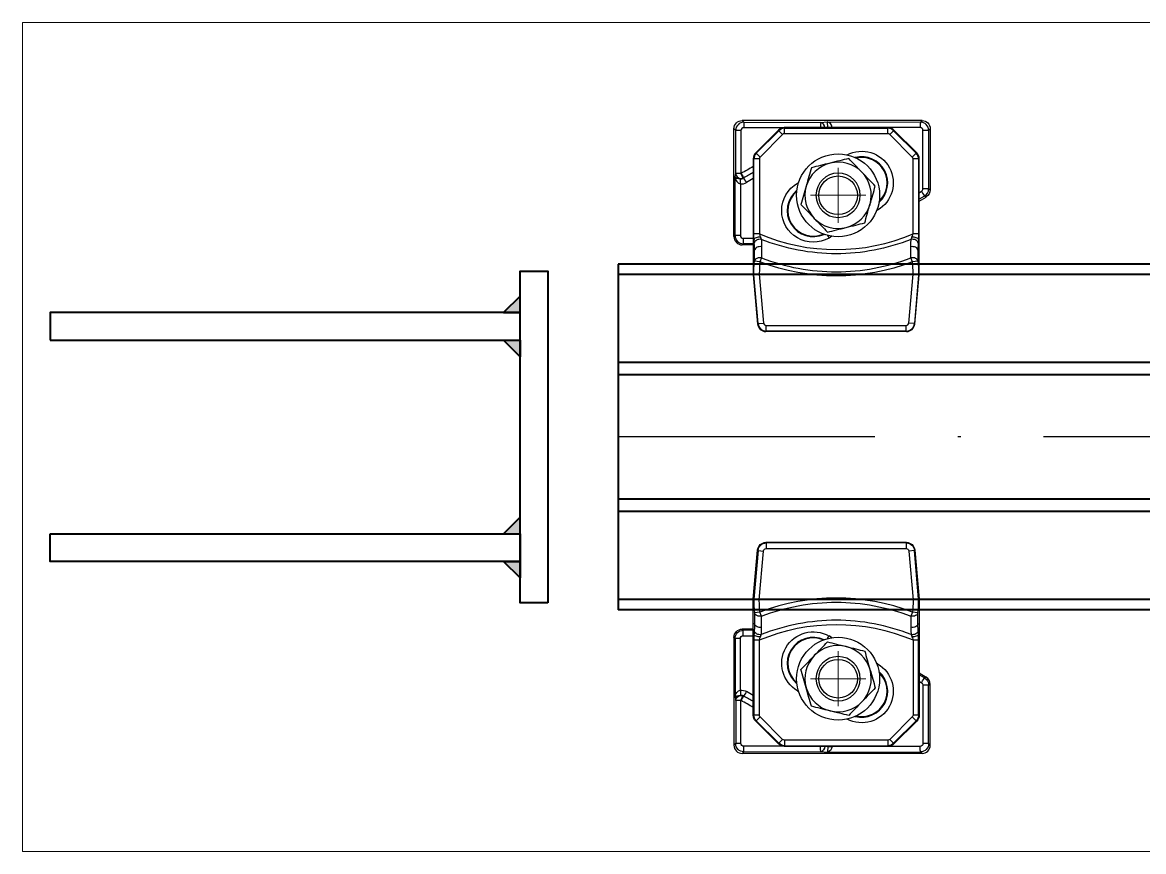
# Model space of a CAD drawing. Header units: centimetres. Extents: x 470464 to 524273, y 49611 to 59074.
# Drawn here: x 490049.75 to 490090.29, y 53542.56 to 53572.56 of the extents above; entities that cross this region are included whole.
import ezdxf

# ---------------------------------------------------------------- set-up
doc = ezdxf.new("R2010")
doc.units = ezdxf.units.CM
doc.header["$MEASUREMENT"] = 0
for name, pattern in [('1244_Aselsan_MIUM_3000$0$ACAD_ISO10W100', [18, 12, -3, 0, -3]), ('ACAD_ISO08W100', [36, 24, -3, 6, -3]), ('CHAIN', [0.3543, 0.2362, -0.0295, 0.0591, -0.0295]), ('XKITLINE00', [0])]:
    doc.linetypes.add(name, pattern=pattern)
for name, color, linetype, lineweight in [('1', 7, 'Continuous', 25), ('AAA_EKSEN', 1, 'ACAD_ISO08W100', 9), ('S-COLS-CONC', 4, 'Continuous', 40)]:
    doc.layers.add(name, color=color, linetype=linetype, lineweight=lineweight)

# ---------------------------------------------------------------- blocks, each defined once
blk = doc.blocks.new('K')
at = {"layer": 'S-COLS-CONC'}
h = blk.add_hatch(color=2, dxfattribs=at)
h.dxf.hatch_style = 1
h.paths.add_polyline_path([(490067.746, 45062.663), (490067.146, 45062.063), (490067.746, 45062.063)])
h = blk.add_hatch(color=2, dxfattribs=at)
h.dxf.hatch_style = 1
h.paths.add_polyline_path([(490067.146, 45061.063), (490067.746, 45061.063), (490067.746, 45060.463)])
h = blk.add_hatch(color=2, dxfattribs=at)
h.dxf.hatch_style = 1
h.paths.add_polyline_path([(490067.746, 45054.663), (490067.146, 45054.063), (490067.746, 45054.063)])
h = blk.add_hatch(color=2, dxfattribs=at)
h.dxf.hatch_style = 1
h.paths.add_polyline_path([(490067.146, 45053.063), (490067.746, 45053.063), (490067.746, 45052.463)])
at = {"color": 2, "linetype": 'XKITLINE00', "lineweight": 0}
for p, q in [((490099.746, 45072.563), (490049.746, 45072.563)), ((490049.746, 45072.563), (490049.746, 45042.563)), ((490049.746, 45042.563), (490049.746, 45042.563)), ((490099.746, 45042.563), (490049.746, 45042.563))]:
    blk.add_line(p, q, dxfattribs=at)
at = {"color": 2, "linetype": '1244_Aselsan_MIUM_3000$0$ACAD_ISO10W100'}
for p, q in [((490049.746, 45057.563), (490049.746, 45057.563)), ((490171.079, 45057.563), (490071.291, 45057.563))]:
    blk.add_line(p, q, dxfattribs=at)
at = {"layer": '1', "color": 2, "linetype": 'Continuous'}
for p, q in [((490082.281, 45069.013), (490075.778, 45069.013)), ((490075.778, 45069.013), (490075.84, 45068.951)), ((490075.84, 45068.951), (490078.619, 45068.942)), ((490078.619, 45068.942), (490078.847, 45068.965)), ((490078.847, 45068.965), (490082.223, 45068.955)), ((490082.223, 45068.955), (490082.281, 45069.013)), ((490075.541, 45068.652), (490075.479, 45068.714)), ((490075.479, 45064.811), (490075.479, 45068.714)), ((490075.541, 45067.094), (490075.541, 45068.652)), ((490075.733, 45068.652), (490075.541, 45068.652)), ((490075.733, 45068.652), (490075.733, 45067.094)), ((490077.233, 45068.747), (490075.833, 45068.752)), ((490077.09, 45068.668), (490076.265, 45067.843)), ((490076.288, 45067.833), (490077.099, 45068.645)), ((490077.24, 45068.504), (490076.429, 45067.692)), ((490077.099, 45068.645), (490077.09, 45068.668)), ((490077.24, 45068.504), (490077.099, 45068.645)), ((490081.053, 45068.755), (490077.301, 45068.755)), ((490077.301, 45068.755), (490077.311, 45068.732)), ((490077.311, 45068.732), (490081.044, 45068.732)), ((490077.311, 45068.533), (490077.311, 45068.732)), ((490081.044, 45068.533), (490077.311, 45068.533)), ((490082.216, 45068.756), (490079.028, 45068.766)), ((490081.044, 45068.732), (490081.054, 45068.755)), ((490081.044, 45068.533), (490081.044, 45068.732)), ((490081.114, 45068.504), (490081.255, 45068.645)), ((490081.926, 45067.692), (490081.114, 45068.504)), ((490081.265, 45068.668), (490081.255, 45068.645)), ((490081.255, 45068.645), (490082.067, 45067.833)), ((490082.09, 45067.843), (490081.265, 45068.668)), ((490082.314, 45066.539), (490082.315, 45068.656)), ((490082.521, 45068.655), (490082.52, 45066.538)), ((490082.579, 45068.714), (490082.521, 45068.655)), ((490082.579, 45068.714), (490082.579, 45066.504)), ((490076.265, 45067.843), (490076.288, 45067.833)), ((490076.429, 45067.692), (490076.288, 45067.833)), ((490081.926, 45067.692), (490082.067, 45067.833)), ((490082.067, 45067.833), (490082.09, 45067.843)), ((490076.177, 45067.631), (490076.177, 45064.709)), ((490076.2, 45067.622), (490076.177, 45067.631)), ((490076.4, 45067.622), (490076.2, 45067.622)), ((490076.2, 45064.908), (490076.2, 45067.622)), ((490076.4, 45067.622), (490076.4, 45064.908)), ((490082.154, 45067.622), (490081.955, 45067.622)), ((490081.955, 45064.908), (490081.955, 45067.622)), ((490082.177, 45067.631), (490082.154, 45067.622)), ((490082.154, 45067.622), (490082.154, 45064.908)), ((490082.177, 45064.709), (490082.177, 45067.631)), ((490075.518, 45066.976), (490075.541, 45067.094)), ((490075.519, 45064.851), (490075.518, 45066.976)), ((490075.733, 45067.094), (490075.541, 45067.094)), ((490076.177, 45066.911), (490075.932, 45066.771)), ((490075.711, 45066.72), (490075.711, 45064.852)), ((490077.779, 45066.744), (490077.818, 45066.766)), ((490077.8, 45066.708), (490077.779, 45066.744)), ((490082.52, 45066.538), (490082.579, 45066.504)), ((490082.177, 45066.402), (490082.265, 45066.453)), ((490082.372, 45066.28), (490082.177, 45066.166)), ((490082.177, 45066.099), (490082.431, 45066.246)), ((490082.431, 45066.246), (490082.372, 45066.28)), ((490080.667, 45065.767), (490080.639, 45065.751)), ((490080.667, 45065.767), (490080.654, 45065.79)), ((490075.479, 45064.811), (490075.519, 45064.851)), ((490076.4, 45064.908), (490076.2, 45064.908)), ((490078.862, 45064.857), (490078.917, 45064.762)), ((490082.154, 45064.908), (490081.955, 45064.908)), ((490075.818, 45064.553), (490075.778, 45064.513)), ((490076.177, 45064.513), (490075.778, 45064.513)), ((490075.811, 45064.753), (490076.177, 45064.754)), ((490076.177, 45064.554), (490075.818, 45064.553)), ((490076.204, 45064.709), (490076.177, 45064.709)), ((490079.023, 45064.824), (490078.917, 45064.762)), ((490082.15, 45064.709), (490082.177, 45064.709)), ((490076.177, 45064.326), (490076.177, 45063.826)), ((490076.224, 45064.321), (490076.177, 45064.326)), ((490076.475, 45064.044), (490076.42, 45063.899)), ((490081.935, 45063.899), (490081.879, 45064.044)), ((490082.131, 45064.321), (490082.177, 45064.326)), ((490082.177, 45063.826), (490082.177, 45064.326)), ((490076.212, 45063.823), (490076.177, 45063.826)), ((490076.212, 45063.823), (490076.222, 45063.92)), ((490076.41, 45063.802), (490076.212, 45063.823)), ((490076.42, 45063.899), (490076.222, 45063.92)), ((490076.42, 45063.899), (490076.41, 45063.802)), ((490082.133, 45063.92), (490081.935, 45063.899)), ((490081.945, 45063.802), (490081.935, 45063.899)), ((490082.143, 45063.823), (490081.945, 45063.802)), ((490082.133, 45063.92), (490082.143, 45063.823)), ((490082.143, 45063.823), (490082.177, 45063.826)), ((490076.179, 45063.432), (490076.334, 45061.651)), ((490076.396, 45063.459), (490076.196, 45063.46)), ((490076.198, 45063.433), (490076.396, 45063.45)), ((490076.352, 45061.67), (490076.198, 45063.433)), ((490076.396, 45063.45), (490076.55, 45061.687)), ((490081.804, 45061.687), (490081.959, 45063.45)), ((490082.158, 45063.46), (490081.959, 45063.459)), ((490082.157, 45063.433), (490081.959, 45063.45)), ((490082.157, 45063.433), (490082.003, 45061.67)), ((490082.02, 45061.651), (490082.176, 45063.432)), ((490076.334, 45061.651), (490076.352, 45061.67)), ((490076.352, 45061.67), (490076.55, 45061.687)), ((490076.65, 45061.596), (490081.705, 45061.596)), ((490076.65, 45061.397), (490076.65, 45061.596)), ((490081.705, 45061.397), (490081.705, 45061.596)), ((490082.003, 45061.67), (490081.804, 45061.687)), ((490082.003, 45061.67), (490082.02, 45061.651)), ((490076.65, 45061.397), (490076.632, 45061.378)), ((490081.722, 45061.378), (490076.633, 45061.378)), ((490081.705, 45061.397), (490076.65, 45061.397)), ((490081.723, 45061.378), (490081.705, 45061.397)), ((490076.65, 45053.728), (490076.632, 45053.747)), ((490081.722, 45053.747), (490076.633, 45053.747)), ((490076.65, 45053.728), (490076.65, 45053.529)), ((490081.705, 45053.728), (490076.65, 45053.728)), ((490076.65, 45053.529), (490081.705, 45053.529)), ((490081.723, 45053.747), (490081.705, 45053.728)), ((490081.705, 45053.728), (490081.705, 45053.529)), ((490076.179, 45051.693), (490076.334, 45053.474)), ((490076.352, 45053.455), (490076.198, 45051.692)), ((490076.334, 45053.474), (490076.352, 45053.455)), ((490076.352, 45053.455), (490076.55, 45053.438)), ((490076.396, 45051.675), (490076.55, 45053.438)), ((490082.003, 45053.455), (490081.804, 45053.438)), ((490081.804, 45053.438), (490081.959, 45051.675)), ((490082.003, 45053.455), (490082.02, 45053.474)), ((490082.157, 45051.692), (490082.003, 45053.455)), ((490082.02, 45053.474), (490082.176, 45051.693)), ((490076.396, 45051.666), (490076.196, 45051.665)), ((490076.198, 45051.692), (490076.396, 45051.675)), ((490082.157, 45051.692), (490081.959, 45051.675)), ((490082.158, 45051.665), (490081.959, 45051.666)), ((490076.212, 45051.303), (490076.177, 45051.299)), ((490076.177, 45050.8), (490076.177, 45051.299)), ((490076.41, 45051.323), (490076.212, 45051.303)), ((490076.212, 45051.303), (490076.222, 45051.205)), ((490076.42, 45051.226), (490076.222, 45051.205)), ((490076.42, 45051.226), (490076.41, 45051.323)), ((490076.475, 45051.081), (490076.42, 45051.226)), ((490081.935, 45051.226), (490081.879, 45051.081)), ((490081.945, 45051.323), (490081.935, 45051.226)), ((490082.133, 45051.205), (490081.935, 45051.226)), ((490082.143, 45051.303), (490081.945, 45051.323)), ((490082.133, 45051.205), (490082.143, 45051.303)), ((490082.143, 45051.303), (490082.177, 45051.299)), ((490082.177, 45051.299), (490082.177, 45050.8)), ((490076.224, 45050.804), (490076.177, 45050.8)), ((490082.131, 45050.804), (490082.177, 45050.8)), ((490075.479, 45050.314), (490075.519, 45050.274)), ((490075.479, 45050.314), (490075.479, 45046.411)), ((490075.519, 45050.274), (490075.518, 45048.149)), ((490075.711, 45048.406), (490075.711, 45050.273)), ((490076.177, 45050.613), (490075.778, 45050.613)), ((490075.818, 45050.573), (490075.778, 45050.613)), ((490075.811, 45050.372), (490076.177, 45050.371)), ((490076.177, 45050.571), (490075.818, 45050.573)), ((490076.177, 45047.494), (490076.177, 45050.417)), ((490076.204, 45050.417), (490076.177, 45050.417)), ((490078.862, 45050.268), (490078.917, 45050.363)), ((490079.023, 45050.301), (490078.917, 45050.363)), ((490082.15, 45050.417), (490082.177, 45050.417)), ((490082.177, 45050.417), (490082.177, 45047.494)), ((490076.4, 45050.217), (490076.2, 45050.217)), ((490076.2, 45050.217), (490076.2, 45047.503)), ((490076.4, 45047.503), (490076.4, 45050.217)), ((490082.154, 45050.217), (490081.955, 45050.217)), ((490081.955, 45050.217), (490081.955, 45047.503)), ((490082.154, 45047.503), (490082.154, 45050.217)), ((490080.667, 45049.358), (490080.639, 45049.374)), ((490080.667, 45049.358), (490080.654, 45049.335)), ((490082.177, 45049.026), (490082.431, 45048.879)), ((490082.372, 45048.845), (490082.177, 45048.959)), ((490082.177, 45048.723), (490082.265, 45048.672)), ((490082.431, 45048.879), (490082.372, 45048.845)), ((490082.52, 45048.587), (490082.579, 45048.621)), ((490082.579, 45046.411), (490082.579, 45048.621)), ((490076.177, 45048.214), (490075.932, 45048.354)), ((490077.8, 45048.418), (490077.779, 45048.381)), ((490077.779, 45048.381), (490077.818, 45048.359)), ((490082.314, 45048.586), (490082.315, 45046.469)), ((490082.521, 45046.47), (490082.52, 45048.587)), ((490075.518, 45048.149), (490075.541, 45048.031)), ((490075.541, 45048.031), (490075.541, 45046.473)), ((490075.733, 45048.031), (490075.541, 45048.031)), ((490075.733, 45046.473), (490075.733, 45048.031)), ((490076.2, 45047.503), (490076.177, 45047.494)), ((490076.4, 45047.503), (490076.2, 45047.503)), ((490076.429, 45047.433), (490076.288, 45047.292)), ((490077.24, 45046.621), (490076.429, 45047.433)), ((490081.926, 45047.433), (490081.114, 45046.621)), ((490081.926, 45047.433), (490082.067, 45047.292)), ((490082.154, 45047.503), (490081.955, 45047.503)), ((490082.177, 45047.494), (490082.154, 45047.503)), ((490076.265, 45047.282), (490076.288, 45047.292)), ((490077.09, 45046.458), (490076.265, 45047.282)), ((490076.288, 45047.292), (490077.099, 45046.48)), ((490081.255, 45046.48), (490082.067, 45047.292)), ((490082.09, 45047.282), (490081.265, 45046.458)), ((490082.067, 45047.292), (490082.09, 45047.282)), ((490077.24, 45046.621), (490077.099, 45046.48)), ((490081.044, 45046.592), (490077.311, 45046.592)), ((490077.311, 45046.592), (490077.311, 45046.393)), ((490081.044, 45046.592), (490081.044, 45046.393)), ((490081.114, 45046.621), (490081.255, 45046.48)), ((490075.541, 45046.473), (490075.479, 45046.411)), ((490075.733, 45046.473), (490075.541, 45046.473)), ((490077.233, 45046.378), (490075.833, 45046.374)), ((490075.84, 45046.174), (490078.619, 45046.183)), ((490077.099, 45046.48), (490077.09, 45046.457)), ((490077.301, 45046.37), (490077.311, 45046.393)), ((490081.053, 45046.37), (490077.301, 45046.37)), ((490077.311, 45046.393), (490081.044, 45046.393)), ((490078.619, 45046.183), (490078.847, 45046.16)), ((490082.216, 45046.369), (490079.028, 45046.359)), ((490081.044, 45046.393), (490081.054, 45046.37)), ((490081.265, 45046.457), (490081.255, 45046.48)), ((490082.579, 45046.411), (490082.521, 45046.47)), ((490075.778, 45046.113), (490075.84, 45046.174)), ((490082.281, 45046.113), (490075.778, 45046.113)), ((490078.847, 45046.16), (490082.223, 45046.171)), ((490082.223, 45046.171), (490082.281, 45046.113))]:
    blk.add_line(p, q, dxfattribs=at)
for centre, radius in [((490079.246, 45066.307), 1.5), ((490079.246, 45066.307), 0.7), ((490079.246, 45048.818), 1.5), ((490079.246, 45048.818), 0.7)]:
    blk.add_circle(centre, radius, dxfattribs=at)
at = {"layer": '1', "color": 2, "linetype": 'Continuous', "extrusion": (0, 0, -1)}
for centre in [(-490079.246, 45066.307), (-490079.246, 45048.818)]:
    blk.add_circle(centre, 0.8, dxfattribs=at)
for centre, start, end in [((-490080.098, 45066.758), 62.5283, 240.1461), ((-490078.348, 45065.753), 240.1461, 60.1461), ((-490078.348, 45049.372), 299.8539, 119.8539), ((-490080.098, 45048.367), 119.8539, 297.4717)]:
    blk.add_arc(centre, 1.142, start, end, dxfattribs=at)
at = {"layer": '1', "color": 2, "linetype": 'Continuous'}
for centre, radius, start, end in [((490080.098, 45066.758), 0.943, 311.537, 104.1742), ((490080.098, 45066.758), 0.92, 313.323, 102.3911), ((490079.246, 45066.307), 1.2, 104, 164), ((490079.246, 45066.307), 1.2, 44, 104), ((490079.246, 45066.307), 1.2, 344, 44), ((490078.348, 45065.753), 0.943, 128.8258, 294.5326), ((490079.246, 45066.307), 1.2, 164, 224), ((490078.348, 45065.753), 0.92, 130.2855, 293.0729), ((490079.246, 45066.307), 1.2, 284, 344), ((490079.246, 45066.307), 1.2, 224, 284), ((490078.348, 45049.372), 0.943, 65.4674, 231.1742), ((490078.348, 45049.372), 0.92, 66.9271, 229.7145), ((490079.246, 45048.818), 1.2, 76, 136), ((490079.246, 45048.818), 1.2, 16, 76), ((490079.246, 45048.818), 1.2, 136, 196), ((490080.098, 45048.367), 0.943, 255.8258, 48.463), ((490080.098, 45048.367), 0.92, 257.6089, 46.677), ((490079.246, 45048.818), 1.2, 316, 16), ((490079.246, 45048.818), 1.2, 196, 256), ((490079.246, 45048.818), 1.2, 256, 316)]:
    blk.add_arc(centre, radius, start, end, dxfattribs=at)
at = {"layer": '1', "color": 2, "linetype": 'Continuous', "extrusion": (0, 0, -1)}
for centre, major_axis, ratio, start_param, end_param in [((490075.781, 45068.711), (0.214, -0.214), 0.992433, 2.359993, 3.923193), ((490082.278, 45068.711), (0.214, 0.214), 0.992433, 5.501585, 7.064785), ((490082.278, 45066.506), (0.261, -0.15), 0.994945, 5.763279, 6.803091), ((490079.177, 45072.456), (0, -9.067), 0.918737, 5.945855, 6.620515), ((490076.634, 45053.446), (0.204, -0.222), 0.995811, 2.403309, 3.879876), ((490076.65, 45053.429), (0.221, 0.203), 0.997694, 3.974105, 5.450673), ((490076.65, 45053.429), (0.068, -0.0742), 0.993033, 2.403309, 3.879876), ((490081.705, 45053.429), (0.221, -0.203), 0.997694, 3.974105, 5.450673), ((490081.705, 45053.429), (-0.068, -0.0742), 0.993033, 2.403309, 3.879876), ((490081.721, 45053.446), (0.204, 0.222), 0.995811, 5.544902, 7.021469), ((490076.42, 45051.226), (0.2, 0.001), 0.752836, 1.294298, 3.008789), ((490081.935, 45051.226), (0.2, -0.001), 0.752836, 0.132804, 1.847295), ((490076.422, 45050.825), (0.2, 0.001), 0.752479, 1.288631, 3.008872), ((490079.177, 45042.376), (0, 8.405), 0.918737, 5.915201, 6.65117), ((490081.933, 45050.825), (0.2, -0.001), 0.752479, 0.132721, 1.852962), ((490075.781, 45050.311), (0.214, -0.214), 0.992433, 2.359993, 3.923193), ((490075.819, 45050.273), (0.267, 0.138), 0.998031, 3.623062, 5.186262), ((490075.718, 45050.274), (-0.2, 0), 0.004269, 4.747034, 6.195918), ((490075.812, 45050.272), (0.0819, -0.0592), 0.989251, 2.52068, 4.08388), ((490075.818, 45050.373), (0.001, 0.2), 0.034627, 4.708031, 6.195866), ((490076.404, 45050.417), (0.2, -0.008), 0.422896, 1.380478, 3.045264), ((490076.411, 45050.557), (0.199, -0.014), 0.74106, 1.22626, 3.011378), ((490081.944, 45050.557), (0.199, 0.014), 0.74106, 0.130215, 1.915333), ((490081.951, 45050.417), (0.2, 0.008), 0.422896, 0.096328, 1.761115), ((490082.272, 45048.673), (0.101, 0.173), 0.027764, 4.691233, 6.195885), ((490082.214, 45048.586), (0.0667, 0.0748), 0.997721, 6.084759, 7.124571), ((490082.221, 45048.586), (0.128, -0.271), 0.997202, 4.110755, 5.150568), ((490075.718, 45048.149), (0.042, 0.256), 0.76271, 4.58737, 6.036255), ((490075.718, 45048.149), (0.201, 0.012), 0.369521, 3.302192, 4.751077), ((490075.74, 45048.031), (0.196, 0.038), 0.907507, 3.350606, 5.211047), ((490075.76, 45047.968), (0.115, -0.426), 0.905428, 3.310168, 3.875491), ((490075.704, 45048.405), (-0.016, 0.199), 0.034866, 1.569261, 2.70958), ((490075.753, 45047.967), (0.061, -0.253), 0.768803, 3.289543, 3.701099), ((490075.926, 45048.353), (0.099, 0.174), 0.027964, 1.549906, 2.758993), ((490082.321, 45048.587), (0.2, 0), 0.004243, 0.087267, 1.605444), ((490075.74, 45048.031), (0.071, 0.187), 0.032625, 4.699988, 5.905162), ((490075.745, 45048.029), (0.099, 0.174), 0.030283, 4.695034, 5.900559), ((490128.983, 45018.005), (148.541, -84.962), 0.002337, 1.9329, 1.936067), ((490128.988, 45018.006), (148.546, -84.96), 0.001169, 1.933599, 1.936064), ((490076.478, 45047.494), (0.278, 0.115), 0.997326, 2.750469, 3.532716), ((490076.5, 45047.504), (0.115, -0.277), 0.998522, 1.179673, 1.96192), ((490076.5, 45047.504), (-0.0928, -0.0384), 0.995546, 5.892062, 6.674309), ((490081.855, 45047.504), (0.0928, -0.0384), 0.995546, 5.892062, 6.674309), ((490081.855, 45047.504), (0.115, 0.277), 0.998522, 1.179673, 1.96192), ((490081.877, 45047.494), (0.278, -0.115), 0.997326, 5.892062, 6.674309), ((490077.311, 45046.693), (-0.0384, -0.0928), 0.995546, 5.892062, 6.674309), ((490081.044, 45046.693), (-0.0384, 0.0928), 0.995546, 2.750469, 3.532716), ((490075.841, 45046.474), (0.266, -0.139), 0.998207, 1.09196, 2.65516), ((490075.834, 45046.474), (0.0807, 0.0609), 0.988978, 2.219923, 3.783123), ((490075.84, 45046.374), (-0.001, 0.2), 0.034899, 3.228912, 4.712496), ((490077.302, 45046.671), (0.115, 0.278), 0.997326, 2.750469, 3.532716), ((490077.311, 45046.693), (0.277, -0.115), 0.998522, 1.179673, 1.96192), ((490078.619, 45046.382), (-0.001, 0.2), 0.034899, 3.228912, 4.651252), ((490078.619, 45046.382), (-0.02, -0.199), 0.74823, 4.69971, 6.151435), ((490078.847, 45046.36), (0.003, 0.201), 0.124494, 1.540952, 3.020281), ((490078.847, 45046.36), (0.076, 0.188), 0.878606, 1.230281, 2.70961), ((490079.021, 45046.358), (0.2, -0.008), 0.005639, 3.866293, 4.746837), ((490078.511, 45046.394), (0.516, -0.056), 0.770786, 6.203754, 6.230389), ((490081.044, 45046.693), (0.277, 0.115), 0.998522, 1.179673, 1.96192), ((490081.053, 45046.671), (0.115, -0.278), 0.997326, 5.892062, 6.674309), ((490082.215, 45046.469), (0.0469, -0.0889), 0.994028, 5.200197, 6.763397), ((490082.223, 45046.37), (0.001, -0.2), 0.034652, 0.087319, 1.566648), ((490082.222, 45046.47), (0.175, 0.243), 0.996422, 0.949848, 2.513048), ((490082.322, 45046.47), (0.2, 0), 0.004243, 0.087267, 1.605444)]:
    blk.add_ellipse(centre, major_axis=major_axis, ratio=ratio, start_param=start_param, end_param=end_param, dxfattribs=at)
at = {"layer": '1', "color": 2, "linetype": 'Continuous'}
for centre, major_axis, ratio, start_param, end_param in [((490075.841, 45068.651), (0.266, 0.139), 0.998207, 1.09196, 2.65516), ((490075.84, 45068.752), (-0.001, -0.2), 0.034899, 3.228912, 4.712496), ((490078.619, 45068.743), (-0.001, -0.2), 0.034899, 3.228912, 4.651252), ((490078.619, 45068.743), (-0.02, 0.199), 0.74823, 4.69971, 6.151435), ((490078.847, 45068.766), (0.076, -0.188), 0.878606, 1.230281, 2.70961), ((490078.847, 45068.766), (0.003, -0.201), 0.124494, 1.540952, 3.020281), ((490082.223, 45068.755), (0.001, 0.2), 0.034652, 0.087319, 1.566648), ((490082.222, 45068.655), (0.175, -0.243), 0.996422, 0.949848, 2.513048), ((490075.834, 45068.651), (0.0807, -0.0609), 0.988978, 2.219923, 3.783123), ((490077.302, 45068.455), (0.115, -0.278), 0.997326, 2.750469, 3.532716), ((490077.311, 45068.433), (0.277, 0.115), 0.998522, 1.179673, 1.96192), ((490077.311, 45068.433), (-0.0384, 0.0928), 0.995546, 5.892062, 6.674309), ((490079.021, 45068.767), (0.2, 0.008), 0.005639, 3.866293, 4.746837), ((490078.511, 45068.731), (0.516, 0.056), 0.770786, 6.203754, 6.230389), ((490081.044, 45068.433), (0.277, -0.115), 0.998522, 1.179673, 1.96192), ((490081.044, 45068.433), (-0.0384, -0.0928), 0.995546, 2.750469, 3.532716), ((490081.053, 45068.455), (0.115, 0.278), 0.997326, 5.892062, 6.674309), ((490082.215, 45068.656), (0.0469, 0.0889), 0.994028, 5.200197, 6.763397), ((490082.322, 45068.655), (0.2, 0), 0.004243, 0.087267, 1.605444), ((490076.478, 45067.631), (0.278, -0.115), 0.997326, 2.750469, 3.532716), ((490076.5, 45067.622), (0.115, 0.277), 0.998522, 1.179673, 1.96192), ((490076.5, 45067.622), (-0.0928, 0.0384), 0.995546, 5.892062, 6.674309), ((490081.855, 45067.622), (0.0928, 0.0384), 0.995546, 5.892062, 6.674309), ((490081.855, 45067.622), (0.115, -0.277), 0.998522, 1.179673, 1.96192), ((490081.877, 45067.631), (0.278, 0.115), 0.997326, 5.892062, 6.674309), ((490128.983, 45097.12), (148.541, 84.962), 0.002337, 1.9329, 1.936067), ((490075.718, 45066.976), (0.042, -0.256), 0.76271, 4.58737, 6.036255), ((490075.718, 45066.976), (0.201, -0.012), 0.369521, 3.302192, 4.751077), ((490075.74, 45067.094), (0.196, -0.038), 0.907507, 3.350606, 5.211047), ((490075.704, 45066.72), (-0.016, -0.199), 0.034866, 1.569261, 2.70958), ((490075.753, 45067.158), (0.061, 0.253), 0.768803, 3.289543, 3.701099), ((490075.74, 45067.094), (0.071, -0.187), 0.032625, 4.699988, 5.905162), ((490075.745, 45067.096), (0.099, -0.174), 0.030283, 4.695034, 5.900559), ((490128.988, 45097.119), (148.546, 84.96), 0.001169, 1.933599, 1.936064), ((490075.926, 45066.772), (0.099, -0.174), 0.027964, 1.549906, 2.758993), ((490075.76, 45067.157), (0.115, 0.426), 0.905428, 3.310168, 3.875491), ((490082.214, 45066.54), (0.0667, -0.0748), 0.997721, 6.084759, 7.124571), ((490082.321, 45066.538), (0.2, 0), 0.004243, 0.087267, 1.605444), ((490082.221, 45066.539), (0.128, 0.271), 0.997202, 4.110755, 5.150568), ((490082.272, 45066.452), (0.101, -0.173), 0.027764, 4.691233, 6.195885), ((490075.718, 45064.851), (-0.2, 0), 0.004269, 4.747034, 6.195918), ((490075.819, 45064.852), (0.267, -0.138), 0.998031, 3.623062, 5.186262), ((490075.812, 45064.853), (0.0819, 0.0592), 0.989251, 2.52068, 4.08388), ((490079.177, 45072.75), (0, -8.405), 0.918737, 5.915201, 6.65117), ((490075.781, 45064.814), (0.214, 0.214), 0.992433, 2.359993, 3.923193), ((490075.818, 45064.752), (0.001, -0.2), 0.034627, 4.708031, 6.195866), ((490076.404, 45064.709), (0.2, 0.008), 0.422896, 1.380478, 3.045264), ((490076.411, 45064.568), (0.199, 0.014), 0.74106, 1.22626, 3.011378), ((490076.422, 45064.3), (0.2, -0.001), 0.752479, 1.288631, 3.008872), ((490081.933, 45064.3), (0.2, 0.001), 0.752479, 0.132721, 1.852962), ((490081.944, 45064.568), (0.199, -0.014), 0.74106, 0.130215, 1.915333), ((490081.951, 45064.709), (0.2, -0.008), 0.422896, 0.096328, 1.761115), ((490076.42, 45063.899), (0.2, -0.001), 0.752836, 1.294298, 3.008789), ((490081.935, 45063.899), (0.2, 0.001), 0.752836, 0.132804, 1.847295), ((490076.634, 45061.679), (0.204, 0.222), 0.995811, 2.403309, 3.879876), ((490076.65, 45061.697), (0.221, -0.203), 0.997694, 3.974105, 5.450673), ((490076.65, 45061.697), (0.068, 0.0742), 0.993033, 2.403309, 3.879876), ((490081.705, 45061.697), (-0.068, 0.0742), 0.993033, 2.403309, 3.879876), ((490081.705, 45061.697), (0.221, 0.203), 0.997694, 3.974105, 5.450673), ((490081.721, 45061.679), (0.204, -0.222), 0.995811, 5.544902, 7.021469), ((490079.177, 45042.669), (0, 9.067), 0.918737, 5.945855, 6.620515), ((490082.278, 45048.619), (0.261, 0.15), 0.994945, 5.763279, 6.803091), ((490075.781, 45046.414), (0.214, 0.214), 0.992433, 2.359993, 3.923193), ((490082.278, 45046.414), (0.214, -0.214), 0.992433, 5.501585, 7.064785)]:
    blk.add_ellipse(centre, major_axis=major_axis, ratio=ratio, start_param=start_param, end_param=end_param, dxfattribs=at)
for points, weights in [([(490077.09, 45068.668), (490077.09, 45068.668), (490077.09, 45068.668)], [0.500000031836, 0.499999968164, 0.500000031836]), ([(490077.301, 45068.755), (490077.301, 45068.755), (490077.301, 45068.755)], [0.500000031229, 0.499999968771, 0.500000031229]), ([(490081.054, 45068.755), (490081.053, 45068.755), (490081.053, 45068.755)], [0.500000031722, 0.499999968278, 0.500000031722]), ([(490081.265, 45068.668), (490081.265, 45068.668), (490081.265, 45068.668)], [0.500000032004, 0.499999967996, 0.500000032004]), ([(490076.265, 45067.843), (490076.265, 45067.843), (490076.265, 45067.843)], [0.500000031966, 0.499999968034, 0.500000031966]), ([(490082.09, 45067.843), (490082.09, 45067.843), (490082.09, 45067.843)], [0.500000032286, 0.499999967714, 0.500000032286]), ([(490076.177, 45067.631), (490076.177, 45067.631), (490076.177, 45067.631)], [0.500000031519, 0.499999968481, 0.500000031519]), ([(490082.177, 45067.631), (490082.177, 45067.631), (490082.177, 45067.631)], [0.500000031564, 0.499999968436, 0.500000031564]), ([(490076.334, 45061.651), (490076.334, 45061.651), (490076.334, 45061.651)], [0.500000154962, 0.499999845038, 0.500000154962]), ([(490082.02, 45061.651), (490082.02, 45061.651), (490082.02, 45061.651)], [0.500000154951, 0.499999845049, 0.500000154951]), ([(490076.632, 45061.378), (490076.632, 45061.378), (490076.633, 45061.378)], [0.500000154938, 0.499999845062, 0.500000154938]), ([(490081.722, 45061.378), (490081.722, 45061.378), (490081.723, 45061.378)], [0.500000154953, 0.499999845047, 0.500000154953]), ([(490076.632, 45053.747), (490076.632, 45053.747), (490076.633, 45053.747)], [0.500000154938, 0.499999845062, 0.500000154938]), ([(490081.722, 45053.747), (490081.722, 45053.747), (490081.723, 45053.747)], [0.500000154953, 0.499999845047, 0.500000154953]), ([(490076.334, 45053.474), (490076.334, 45053.474), (490076.334, 45053.474)], [0.500000154962, 0.499999845038, 0.500000154962]), ([(490082.02, 45053.474), (490082.02, 45053.474), (490082.02, 45053.474)], [0.500000154951, 0.499999845049, 0.500000154951]), ([(490076.177, 45047.494), (490076.177, 45047.494), (490076.177, 45047.494)], [0.500000031519, 0.499999968481, 0.500000031519]), ([(490082.177, 45047.494), (490082.177, 45047.494), (490082.177, 45047.494)], [0.500000031564, 0.499999968436, 0.500000031564]), ([(490076.265, 45047.282), (490076.265, 45047.282), (490076.265, 45047.282)], [0.500000031966, 0.499999968034, 0.500000031966]), ([(490082.09, 45047.282), (490082.09, 45047.282), (490082.09, 45047.282)], [0.500000032286, 0.499999967714, 0.500000032286]), ([(490077.09, 45046.457), (490077.09, 45046.458), (490077.09, 45046.458)], [0.500000031836, 0.499999968164, 0.500000031836]), ([(490077.301, 45046.37), (490077.301, 45046.37), (490077.301, 45046.37)], [0.500000031229, 0.499999968771, 0.500000031229]), ([(490081.054, 45046.37), (490081.053, 45046.37), (490081.053, 45046.37)], [0.500000031722, 0.499999968278, 0.500000031722]), ([(490081.265, 45046.458), (490081.265, 45046.458), (490081.265, 45046.457)], [0.500000032004, 0.499999967996, 0.500000032004])]:
    blk.add_rational_spline(points, weights, degree=2, dxfattribs=at)
for points, knots in [([(490078.283, 45067.304), (490078.253, 45067.201), (490078.223, 45067.094), (490078.16, 45066.873), (490078.126, 45066.755), (490078.092, 45066.638)], [0, 0, 0, 0, 0.5, 0.5, 1, 1, 1, 1]), ([(490079.628, 45067.639), (490079.523, 45067.613), (490079.416, 45067.586), (490079.193, 45067.531), (490079.074, 45067.501), (490078.955, 45067.472)], [0, 0, 0, 0, 0.5, 0.5, 1, 1, 1, 1]), ([(490080.59, 45066.642), (490080.515, 45066.72), (490080.439, 45066.799), (490080.279, 45066.965), (490080.193, 45067.053), (490080.109, 45067.141)], [0, 0, 0, 0, 0.5, 0.5, 1, 1, 1, 1]), ([(490077.901, 45065.972), (490077.976, 45065.895), (490078.053, 45065.815), (490078.213, 45065.65), (490078.298, 45065.561), (490078.382, 45065.474)], [0, 0, 0, 0, 0.5, 0.5, 1, 1, 1, 1]), ([(490080.208, 45065.311), (490080.238, 45065.414), (490080.268, 45065.52), (490080.332, 45065.741), (490080.366, 45065.859), (490080.399, 45065.977)], [0, 0, 0, 0, 0.5, 0.5, 1, 1, 1, 1]), ([(490076.4, 45064.908), (490076.41, 45064.874), (490076.421, 45064.84), (490076.434, 45064.804), (490076.436, 45064.798), (490076.438, 45064.793)], [0, 0, 0, 0, 0.858601, 0.858601, 1, 1, 1, 1]), ([(490078.864, 45064.975), (490078.968, 45065.001), (490079.075, 45065.028), (490079.299, 45065.084), (490079.418, 45065.113), (490079.536, 45065.143)], [0, 0, 0, 0, 0.5, 0.5, 1, 1, 1, 1]), ([(490081.917, 45064.793), (490081.926, 45064.819), (490081.935, 45064.846), (490081.944, 45064.874), (490081.945, 45064.875), (490081.948, 45064.887), (490081.952, 45064.897), (490081.955, 45064.908)], [0, 0, 0, 0, 0.704482, 0.704482, 0.731136, 0.731136, 1, 1, 1, 1]), ([(490082.154, 45064.908), (490082.154, 45064.889), (490082.154, 45064.871), (490082.154, 45064.853), (490082.154, 45064.803), (490082.152, 45064.754), (490082.15, 45064.709)], [0, 0, 0, 0, 0.267342, 0.267342, 0.267342, 1, 1, 1, 1]), ([(490076.177, 45064.709), (490076.177, 45064.672), (490076.177, 45064.599), (490076.177, 45064.496), (490076.177, 45064.401), (490076.177, 45064.351), (490076.177, 45064.326)], [0, 0, 0, 0, 0.250001, 0.5, 0.75, 1, 1, 1, 1]), ([(490076.212, 45064.573), (490076.209, 45064.604), (490076.207, 45064.642), (490076.205, 45064.692), (490076.205, 45064.7), (490076.204, 45064.709), (490076.204, 45064.709), (490076.204, 45064.709)], [0, 0, 0, 0, 0.836069, 0.836069, 0.999965, 0.999965, 1, 1, 1, 1]), ([(490076.224, 45064.321), (490076.224, 45064.321), (490076.224, 45064.321), (490076.223, 45064.361), (490076.222, 45064.402), (490076.218, 45064.487), (490076.215, 45064.53), (490076.212, 45064.573)], [0, 0, 0, 0, 0.000015, 0.000015, 0.496417, 0.496417, 1, 1, 1, 1]), ([(490076.438, 45064.793), (490076.447, 45064.768), (490076.456, 45064.743), (490076.466, 45064.719), (490076.467, 45064.715), (490076.468, 45064.712)], [0, 0, 0, 0, 0.863107, 0.863107, 1, 1, 1, 1]), ([(490081.887, 45064.712), (490081.454, 45064.541), (490081.009, 45064.411), (490080.098, 45064.236), (490079.634, 45064.193), (490078.257, 45064.193), (490077.331, 45064.371), (490076.468, 45064.712)], [0, 0, 0, 0, 0.25, 0.25, 0.5, 0.5, 1, 1, 1, 1]), ([(490076.468, 45064.712), (490076.471, 45064.667), (490076.474, 45064.622), (490076.477, 45064.533), (490076.479, 45064.488), (490076.478, 45064.444)], [0, 0, 0, 0, 0.500153, 0.500153, 1, 1, 1, 1]), ([(490076.478, 45064.444), (490076.478, 45064.357), (490076.477, 45064.269), (490076.476, 45064.135), (490076.476, 45064.09), (490076.475, 45064.044)], [0, 0, 0, 0, 0.657537, 0.657537, 1, 1, 1, 1]), ([(490081.877, 45064.444), (490081.876, 45064.482), (490081.877, 45064.519), (490081.88, 45064.595), (490081.882, 45064.633), (490081.885, 45064.685), (490081.886, 45064.698), (490081.887, 45064.712)], [0, 0, 0, 0, 0.423047, 0.423047, 0.845832, 0.845832, 1, 1, 1, 1]), ([(490081.879, 45064.044), (490081.879, 45064.132), (490081.878, 45064.219), (490081.877, 45064.353), (490081.877, 45064.399), (490081.877, 45064.444)], [0, 0, 0, 0, 0.657537, 0.657537, 1, 1, 1, 1]), ([(490081.887, 45064.712), (490081.895, 45064.732), (490081.903, 45064.756), (490081.914, 45064.785), (490081.915, 45064.789), (490081.917, 45064.793)], [0, 0, 0, 0, 0.864692, 0.864692, 1, 1, 1, 1]), ([(490082.143, 45064.573), (490082.142, 45064.56), (490082.141, 45064.546), (490082.138, 45064.497), (490082.136, 45064.461), (490082.132, 45064.389), (490082.131, 45064.354), (490082.131, 45064.321), (490082.131, 45064.321), (490082.131, 45064.321)], [0, 0, 0, 0, 0.155547, 0.155547, 0.580528, 0.580528, 0.999985, 0.999985, 1, 1, 1, 1]), ([(490082.15, 45064.709), (490082.15, 45064.709), (490082.15, 45064.709), (490082.149, 45064.666), (490082.147, 45064.626), (490082.144, 45064.586), (490082.144, 45064.579), (490082.143, 45064.573)], [0, 0, 0, 0, 0.000035, 0.000035, 0.836112, 0.836112, 1, 1, 1, 1]), ([(490082.177, 45064.326), (490082.177, 45064.351), (490082.177, 45064.401), (490082.177, 45064.496), (490082.177, 45064.599), (490082.177, 45064.672), (490082.177, 45064.709)], [0, 0, 0, 0, 0.25, 0.5, 0.749999, 1, 1, 1, 1]), ([(490076.475, 45064.044), (490076.908, 45063.878), (490077.353, 45063.752), (490078.26, 45063.583), (490078.723, 45063.54), (490080.095, 45063.541), (490081.016, 45063.713), (490081.879, 45064.044)], [0, 0, 0, 0, 0.25, 0.25, 0.5, 0.5, 1, 1, 1, 1]), ([(490076.177, 45063.826), (490076.177, 45063.801), (490076.177, 45063.751), (490076.177, 45063.657), (490076.177, 45063.558), (490076.177, 45063.491), (490076.177, 45063.459)], [0, 0, 0, 0, 0.258096, 0.516192, 0.774287, 1, 1, 1, 1]), ([(490076.196, 45063.46), (490076.197, 45063.497), (490076.197, 45063.535), (490076.199, 45063.609), (490076.2, 45063.647), (490076.204, 45063.731), (490076.207, 45063.777), (490076.212, 45063.823)], [0, 0, 0, 0, 0.308433, 0.308433, 0.618953, 0.618953, 1, 1, 1, 1]), ([(490076.41, 45063.802), (490076.406, 45063.76), (490076.403, 45063.717), (490076.399, 45063.639), (490076.398, 45063.603), (490076.396, 45063.531), (490076.396, 45063.495), (490076.396, 45063.459)], [0, 0, 0, 0, 0.37098, 0.37098, 0.685408, 0.685408, 1, 1, 1, 1]), ([(490081.959, 45063.459), (490081.959, 45063.494), (490081.959, 45063.529), (490081.957, 45063.598), (490081.956, 45063.633), (490081.952, 45063.713), (490081.949, 45063.757), (490081.945, 45063.802)], [0, 0, 0, 0, 0.304321, 0.304321, 0.608496, 0.608496, 1, 1, 1, 1]), ([(490082.143, 45063.823), (490082.143, 45063.823), (490082.143, 45063.823), (490082.148, 45063.774), (490082.151, 45063.726), (490082.155, 45063.641), (490082.156, 45063.605), (490082.158, 45063.532), (490082.158, 45063.496), (490082.158, 45063.46)], [0, 0, 0, 0, 0.000017, 0.000017, 0.401467, 0.401467, 0.701656, 0.701656, 1, 1, 1, 1]), ([(490082.177, 45063.459), (490082.177, 45063.491), (490082.177, 45063.558), (490082.177, 45063.657), (490082.177, 45063.751), (490082.177, 45063.801), (490082.177, 45063.826)], [0, 0, 0, 0, 0.225713, 0.483808, 0.741904, 1, 1, 1, 1]), ([(490082.176, 45063.432), (490082.171, 45063.432), (490082.165, 45063.433), (490082.159, 45063.433), (490082.158, 45063.433), (490082.157, 45063.433)], [0, 0, 0, 0, 0.876308, 0.876308, 1, 1, 1, 1]), ([(490076.177, 45051.299), (490076.177, 45051.324), (490076.177, 45051.374), (490076.177, 45051.468), (490076.177, 45051.567), (490076.177, 45051.634), (490076.177, 45051.666)], [0, 0, 0, 0, 0.258096, 0.516192, 0.774287, 1, 1, 1, 1]), ([(490076.196, 45051.665), (490076.197, 45051.628), (490076.197, 45051.591), (490076.199, 45051.516), (490076.2, 45051.478), (490076.204, 45051.395), (490076.207, 45051.348), (490076.212, 45051.303)], [0, 0, 0, 0, 0.308433, 0.308433, 0.618953, 0.618953, 1, 1, 1, 1]), ([(490076.41, 45051.323), (490076.406, 45051.366), (490076.403, 45051.408), (490076.399, 45051.486), (490076.398, 45051.522), (490076.396, 45051.594), (490076.396, 45051.63), (490076.396, 45051.666)], [0, 0, 0, 0, 0.37098, 0.37098, 0.685408, 0.685408, 1, 1, 1, 1]), ([(490076.475, 45051.081), (490076.908, 45051.247), (490077.353, 45051.373), (490078.26, 45051.542), (490078.723, 45051.585), (490080.095, 45051.584), (490081.016, 45051.413), (490081.879, 45051.081)], [0, 0, 0, 0, 0.25, 0.25, 0.5, 0.5, 1, 1, 1, 1]), ([(490081.959, 45051.666), (490081.959, 45051.631), (490081.959, 45051.596), (490081.957, 45051.527), (490081.956, 45051.492), (490081.952, 45051.413), (490081.949, 45051.368), (490081.945, 45051.323)], [0, 0, 0, 0, 0.304321, 0.304321, 0.608496, 0.608496, 1, 1, 1, 1]), ([(490082.143, 45051.303), (490082.143, 45051.303), (490082.143, 45051.303), (490082.148, 45051.351), (490082.151, 45051.399), (490082.155, 45051.484), (490082.156, 45051.521), (490082.158, 45051.593), (490082.158, 45051.629), (490082.158, 45051.665)], [0, 0, 0, 0, 0.000017, 0.000017, 0.401467, 0.401467, 0.701656, 0.701656, 1, 1, 1, 1]), ([(490082.176, 45051.693), (490082.171, 45051.693), (490082.165, 45051.692), (490082.159, 45051.692), (490082.158, 45051.692), (490082.157, 45051.692)], [0, 0, 0, 0, 0.876308, 0.876308, 1, 1, 1, 1]), ([(490082.177, 45051.666), (490082.177, 45051.634), (490082.177, 45051.567), (490082.177, 45051.468), (490082.177, 45051.374), (490082.177, 45051.324), (490082.177, 45051.299)], [0, 0, 0, 0, 0.225713, 0.483808, 0.741904, 1, 1, 1, 1]), ([(490076.478, 45050.681), (490076.478, 45050.769), (490076.477, 45050.856), (490076.476, 45050.99), (490076.476, 45051.035), (490076.475, 45051.081)], [0, 0, 0, 0, 0.657537, 0.657537, 1, 1, 1, 1]), ([(490081.879, 45051.081), (490081.879, 45050.993), (490081.878, 45050.906), (490081.877, 45050.772), (490081.877, 45050.727), (490081.877, 45050.681)], [0, 0, 0, 0, 0.657537, 0.657537, 1, 1, 1, 1]), ([(490076.177, 45050.417), (490076.177, 45050.453), (490076.177, 45050.526), (490076.177, 45050.629), (490076.177, 45050.724), (490076.177, 45050.774), (490076.177, 45050.8)], [0, 0, 0, 0, 0.250001, 0.5, 0.75, 1, 1, 1, 1]), ([(490076.224, 45050.804), (490076.224, 45050.804), (490076.224, 45050.804), (490076.223, 45050.765), (490076.222, 45050.723), (490076.218, 45050.638), (490076.215, 45050.595), (490076.212, 45050.552)], [0, 0, 0, 0, 0.000015, 0.000015, 0.496417, 0.496417, 1, 1, 1, 1]), ([(490081.887, 45050.413), (490081.454, 45050.584), (490081.009, 45050.714), (490080.098, 45050.889), (490079.634, 45050.932), (490078.257, 45050.932), (490077.331, 45050.754), (490076.468, 45050.413)], [0, 0, 0, 0, 0.25, 0.25, 0.5, 0.5, 1, 1, 1, 1]), ([(490076.468, 45050.413), (490076.471, 45050.458), (490076.474, 45050.503), (490076.477, 45050.592), (490076.479, 45050.637), (490076.478, 45050.681)], [0, 0, 0, 0, 0.500153, 0.500153, 1, 1, 1, 1]), ([(490081.877, 45050.681), (490081.876, 45050.643), (490081.877, 45050.606), (490081.88, 45050.53), (490081.882, 45050.492), (490081.885, 45050.441), (490081.886, 45050.427), (490081.887, 45050.413)], [0, 0, 0, 0, 0.423047, 0.423047, 0.845832, 0.845832, 1, 1, 1, 1]), ([(490082.143, 45050.552), (490082.142, 45050.565), (490082.141, 45050.579), (490082.138, 45050.628), (490082.136, 45050.665), (490082.132, 45050.736), (490082.131, 45050.771), (490082.131, 45050.804), (490082.131, 45050.804), (490082.131, 45050.804)], [0, 0, 0, 0, 0.155547, 0.155547, 0.580528, 0.580528, 0.999985, 0.999985, 1, 1, 1, 1]), ([(490082.177, 45050.8), (490082.177, 45050.774), (490082.177, 45050.724), (490082.177, 45050.629), (490082.177, 45050.526), (490082.177, 45050.453), (490082.177, 45050.417)], [0, 0, 0, 0, 0.25, 0.5, 0.749999, 1, 1, 1, 1]), ([(490076.212, 45050.552), (490076.209, 45050.521), (490076.207, 45050.483), (490076.205, 45050.433), (490076.205, 45050.425), (490076.204, 45050.417), (490076.204, 45050.417), (490076.204, 45050.417)], [0, 0, 0, 0, 0.836069, 0.836069, 0.999965, 0.999965, 1, 1, 1, 1]), ([(490076.4, 45050.217), (490076.41, 45050.251), (490076.421, 45050.285), (490076.434, 45050.322), (490076.436, 45050.327), (490076.438, 45050.332)], [0, 0, 0, 0, 0.858601, 0.858601, 1, 1, 1, 1]), ([(490076.438, 45050.332), (490076.447, 45050.357), (490076.456, 45050.382), (490076.466, 45050.406), (490076.467, 45050.41), (490076.468, 45050.413)], [0, 0, 0, 0, 0.863107, 0.863107, 1, 1, 1, 1]), ([(490081.887, 45050.413), (490081.895, 45050.393), (490081.903, 45050.369), (490081.914, 45050.34), (490081.915, 45050.336), (490081.917, 45050.332)], [0, 0, 0, 0, 0.864692, 0.864692, 1, 1, 1, 1]), ([(490081.917, 45050.332), (490081.926, 45050.307), (490081.935, 45050.28), (490081.944, 45050.251), (490081.945, 45050.25), (490081.948, 45050.239), (490081.952, 45050.228), (490081.955, 45050.217)], [0, 0, 0, 0, 0.704482, 0.704482, 0.731136, 0.731136, 1, 1, 1, 1]), ([(490082.15, 45050.417), (490082.15, 45050.417), (490082.15, 45050.417), (490082.149, 45050.459), (490082.147, 45050.499), (490082.144, 45050.539), (490082.144, 45050.546), (490082.143, 45050.552)], [0, 0, 0, 0, 0.000035, 0.000035, 0.836112, 0.836112, 1, 1, 1, 1]), ([(490082.154, 45050.217), (490082.154, 45050.236), (490082.154, 45050.254), (490082.154, 45050.273), (490082.154, 45050.322), (490082.152, 45050.371), (490082.15, 45050.417)], [0, 0, 0, 0, 0.267342, 0.267342, 0.267342, 1, 1, 1, 1]), ([(490078.864, 45050.15), (490078.968, 45050.124), (490079.075, 45050.097), (490079.299, 45050.041), (490079.418, 45050.012), (490079.536, 45049.982)], [0, 0, 0, 0, 0.5, 0.5, 1, 1, 1, 1]), ([(490077.901, 45049.153), (490077.976, 45049.23), (490078.053, 45049.31), (490078.213, 45049.476), (490078.298, 45049.564), (490078.382, 45049.651)], [0, 0, 0, 0, 0.5, 0.5, 1, 1, 1, 1]), ([(490080.208, 45049.815), (490080.238, 45049.711), (490080.268, 45049.605), (490080.332, 45049.384), (490080.366, 45049.266), (490080.399, 45049.149)], [0, 0, 0, 0, 0.5, 0.5, 1, 1, 1, 1]), ([(490078.283, 45047.821), (490078.253, 45047.925), (490078.223, 45048.031), (490078.16, 45048.252), (490078.126, 45048.37), (490078.092, 45048.487)], [0, 0, 0, 0, 0.5, 0.5, 1, 1, 1, 1]), ([(490080.59, 45048.483), (490080.515, 45048.405), (490080.439, 45048.326), (490080.279, 45048.16), (490080.193, 45048.072), (490080.109, 45047.984)], [0, 0, 0, 0, 0.5, 0.5, 1, 1, 1, 1]), ([(490079.628, 45047.486), (490079.523, 45047.512), (490079.416, 45047.539), (490079.193, 45047.594), (490079.074, 45047.624), (490078.955, 45047.654)], [0, 0, 0, 0, 0.5, 0.5, 1, 1, 1, 1])]:
    blk.add_open_spline(points, degree=3, knots=knots, dxfattribs=at)
for points in [[(490078.955, 45067.472), (490078.721, 45067.413), (490078.492, 45067.356), (490078.283, 45067.304)], [(490080.109, 45067.141), (490079.941, 45067.315), (490079.777, 45067.485), (490079.628, 45067.639)], [(490075.733, 45067.094), (490075.735, 45067.094), (490075.736, 45067.095), (490075.738, 45067.096)], [(490075.835, 45066.934), (490075.825, 45066.928), (490075.815, 45066.923), (490075.804, 45066.919)], [(490078.092, 45066.638), (490078.025, 45066.405), (490077.96, 45066.179), (490077.901, 45065.972)], [(490080.399, 45065.977), (490080.466, 45066.209), (490080.531, 45066.436), (490080.59, 45066.642)], [(490078.382, 45065.474), (490078.551, 45065.3), (490078.714, 45065.13), (490078.864, 45064.975)], [(490079.536, 45065.143), (490079.771, 45065.201), (490080, 45065.259), (490080.208, 45065.311)], [(490076.204, 45064.709), (490076.202, 45064.771), (490076.2, 45064.838), (490076.2, 45064.908)], [(490076.222, 45063.92), (490076.223, 45064.054), (490076.223, 45064.187), (490076.224, 45064.321)], [(490082.131, 45064.321), (490082.132, 45064.187), (490082.132, 45064.054), (490082.133, 45063.92)], [(490076.177, 45063.459), (490076.184, 45063.459), (490076.19, 45063.46), (490076.196, 45063.46)], [(490076.177, 45063.458), (490076.177, 45063.459), (490076.177, 45063.459), (490076.177, 45063.459)], [(490076.179, 45063.433), (490076.178, 45063.441), (490076.177, 45063.45), (490076.177, 45063.458)], [(490076.198, 45063.433), (490076.191, 45063.433), (490076.185, 45063.432), (490076.179, 45063.432)], [(490076.179, 45063.432), (490076.179, 45063.432), (490076.179, 45063.432), (490076.179, 45063.433)], [(490076.198, 45063.433), (490076.197, 45063.442), (490076.196, 45063.451), (490076.196, 45063.46)], [(490076.396, 45063.459), (490076.396, 45063.456), (490076.396, 45063.453), (490076.396, 45063.45)], [(490081.959, 45063.45), (490081.959, 45063.453), (490081.959, 45063.456), (490081.959, 45063.459)], [(490082.158, 45063.46), (490082.158, 45063.451), (490082.158, 45063.442), (490082.157, 45063.433)], [(490082.158, 45063.46), (490082.165, 45063.46), (490082.171, 45063.459), (490082.177, 45063.459)], [(490082.177, 45063.458), (490082.177, 45063.45), (490082.177, 45063.441), (490082.176, 45063.433)], [(490082.176, 45063.433), (490082.176, 45063.432), (490082.176, 45063.432), (490082.176, 45063.432)], [(490082.177, 45063.459), (490082.177, 45063.459), (490082.177, 45063.459), (490082.177, 45063.458)], [(490076.179, 45051.693), (490076.178, 45051.684), (490076.177, 45051.676), (490076.177, 45051.667)], [(490076.177, 45051.667), (490076.177, 45051.667), (490076.177, 45051.666), (490076.177, 45051.666)], [(490076.177, 45051.666), (490076.184, 45051.666), (490076.19, 45051.665), (490076.196, 45051.665)], [(490076.198, 45051.692), (490076.191, 45051.692), (490076.185, 45051.693), (490076.179, 45051.693)], [(490076.179, 45051.693), (490076.179, 45051.693), (490076.179, 45051.693), (490076.179, 45051.693)], [(490076.198, 45051.692), (490076.197, 45051.683), (490076.196, 45051.674), (490076.196, 45051.665)], [(490076.396, 45051.666), (490076.396, 45051.669), (490076.396, 45051.672), (490076.396, 45051.675)], [(490081.959, 45051.675), (490081.959, 45051.672), (490081.959, 45051.669), (490081.959, 45051.666)], [(490082.158, 45051.665), (490082.158, 45051.674), (490082.158, 45051.683), (490082.157, 45051.692)], [(490082.158, 45051.665), (490082.165, 45051.665), (490082.171, 45051.666), (490082.177, 45051.666)], [(490082.177, 45051.667), (490082.177, 45051.676), (490082.177, 45051.684), (490082.176, 45051.693)], [(490082.176, 45051.693), (490082.176, 45051.693), (490082.176, 45051.693), (490082.176, 45051.693)], [(490082.177, 45051.666), (490082.177, 45051.666), (490082.177, 45051.667), (490082.177, 45051.667)], [(490076.222, 45051.205), (490076.223, 45051.072), (490076.223, 45050.938), (490076.224, 45050.804)], [(490082.131, 45050.804), (490082.132, 45050.938), (490082.132, 45051.072), (490082.133, 45051.205)], [(490076.204, 45050.417), (490076.202, 45050.354), (490076.2, 45050.287), (490076.2, 45050.217)], [(490078.382, 45049.651), (490078.551, 45049.826), (490078.714, 45049.995), (490078.864, 45050.15)], [(490079.536, 45049.982), (490079.771, 45049.924), (490080, 45049.867), (490080.208, 45049.815)], [(490078.092, 45048.487), (490078.025, 45048.72), (490077.96, 45048.946), (490077.901, 45049.153)], [(490080.399, 45049.149), (490080.466, 45048.916), (490080.531, 45048.689), (490080.59, 45048.483)], [(490075.733, 45048.031), (490075.735, 45048.031), (490075.736, 45048.03), (490075.738, 45048.029)], [(490075.835, 45048.191), (490075.825, 45048.197), (490075.815, 45048.202), (490075.804, 45048.206)], [(490078.955, 45047.654), (490078.721, 45047.712), (490078.492, 45047.769), (490078.283, 45047.821)], [(490080.109, 45047.984), (490079.941, 45047.81), (490079.777, 45047.641), (490079.628, 45047.486)]]:
    blk.add_open_spline(points, degree=3, dxfattribs=at)
at = {"layer": 'AAA_EKSEN', "color": 2, "linetype": 'CHAIN', "ltscale": 20}
for p, q in [((490079.246, 45067.307), (490079.246, 45065.307)), ((490080.246, 45066.307), (490078.246, 45066.307)), ((490079.246, 45047.818), (490079.246, 45049.818)), ((490080.246, 45048.818), (490078.246, 45048.818))]:
    blk.add_line(p, q, dxfattribs=at)
at = {"layer": 'S-COLS-CONC', "color": 2}
for p, q in [((490111.246, 45063.813), (490071.291, 45063.813)), ((490071.291, 45063.813), (490071.291, 45051.313)), ((490110.879, 45063.446), (490071.291, 45063.446)), ((490049.746, 45060.263), (490049.746, 45060.263)), ((490107.696, 45060.263), (490071.291, 45060.263)), ((490049.746, 45059.813), (490049.746, 45059.813)), ((490107.246, 45059.813), (490071.291, 45059.813)), ((490049.746, 45055.313), (490049.746, 45055.313)), ((490102.746, 45055.313), (490071.291, 45055.313)), ((490049.746, 45054.863), (490049.746, 45054.863)), ((490102.296, 45054.863), (490071.291, 45054.863)), ((490049.746, 45051.679), (490049.746, 45051.679)), ((490099.112, 45051.679), (490071.291, 45051.679)), ((490049.746, 45051.313), (490049.746, 45051.313)), ((490098.746, 45051.313), (490071.291, 45051.313))]:
    blk.add_line(p, q, dxfattribs=at)
for points in [[(490068.746, 45051.563), (490067.746, 45051.563), (490067.746, 45063.563), (490068.746, 45063.563)], [(490050.746, 45061.063), (490067.746, 45061.063), (490067.746, 45062.063), (490050.746, 45062.063)], [(490050.746, 45054.063), (490067.746, 45054.063), (490067.746, 45053.063), (490050.746, 45053.063)]]:
    blk.add_lwpolyline(points, close=True, dxfattribs=at)
for points in [[(490067.746, 45062.663), (490067.146, 45062.063), (490067.746, 45062.063), (490067.746, 45062.663)], [(490067.746, 45060.463), (490067.146, 45061.063), (490067.746, 45061.063), (490067.746, 45060.463)], [(490067.746, 45054.663), (490067.146, 45054.063), (490067.746, 45054.063), (490067.746, 45054.663)], [(490067.746, 45052.463), (490067.146, 45053.063), (490067.746, 45053.063), (490067.746, 45052.463)]]:
    blk.add_lwpolyline(points, dxfattribs=at)

msp = doc.modelspace()

# ---------------------------------------------------------------- block references
msp.add_blockref('K', (0, 8500))

doc.saveas('drawing.dxf')
